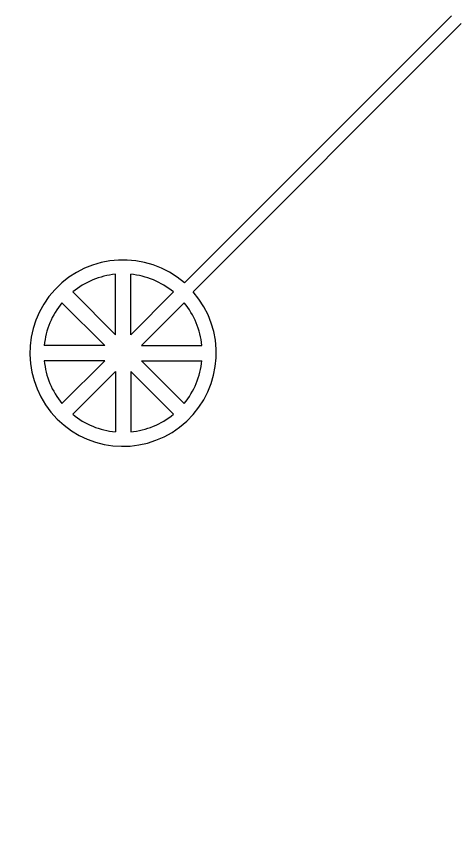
# Model space of a CAD drawing. Extents: x 4629 to 54629, y 4377 to 54377.
# Drawn here: x 19231 to 22770, y 16877 to 23571 of the extents above; entities that cross this region are included whole.
import ezdxf

# ---------------------------------------------------------------- set-up
doc = ezdxf.new("R2010")
doc.units = 13
doc.layers.add('CLEAR', color=140, linetype='Continuous')
doc.layers.add('OPAQUE', color=10, linetype='Continuous')

msp = doc.modelspace()

# ---------------------------------------------------------------- linework, layer by layer
at = {"layer": 'CLEAR'}
for p, q in [((22730.9, 23577.4), (20581.2, 21427.7)), ((22809.8, 23514.9), (20651.9, 21357))]:
    msp.add_line(p, q, dxfattribs=at)
msp.add_arc((20087.4, 20863.2), 750, 48.82255, 41.17745, dxfattribs=at)
at = {"layer": 'OPAQUE'}
for p, q in [((20026.1, 21011.2), (20026.1, 21497.8)), ((20148.7, 21011.2), (20148.7, 21497.8)), ((20026.1, 21011.2), (19682.1, 21355.3)), ((20148.7, 21011.2), (20492.8, 21355.3)), ((19939.4, 20924.5), (19595.4, 21268.6)), ((20235.4, 20924.5), (20579.5, 21268.6)), ((19939.4, 20924.5), (19452.9, 20924.5)), ((20235.4, 20924.5), (20722, 20924.5)), ((19939.4, 20801.9), (19452.9, 20801.9)), ((19939.4, 20801.9), (19595.4, 20457.9)), ((20235.4, 20801.9), (20722, 20801.9)), ((20235.4, 20801.9), (20579.5, 20457.9)), ((20026.1, 20715.2), (19682.1, 20371.2)), ((20026.1, 20715.2), (20026.1, 20228.7)), ((20148.7, 20715.2), (20148.7, 20228.7)), ((20148.7, 20715.2), (20492.8, 20371.2))]:
    msp.add_line(p, q, dxfattribs=at)
msp.add_circle((29629.1, 29377.4), 25000, dxfattribs=at)
for start, end in [(95.51773, 129.48227), (50.51773, 84.48227), (140.51773, 174.48227), (5.51773, 39.48227), (185.51773, 219.48227), (320.51773, 354.48227), (230.51773, 264.48227), (275.51773, 309.48227)]:
    msp.add_arc((20087.4, 20863.2), 637.5, start, end, dxfattribs=at)

doc.saveas('drawing.dxf')
